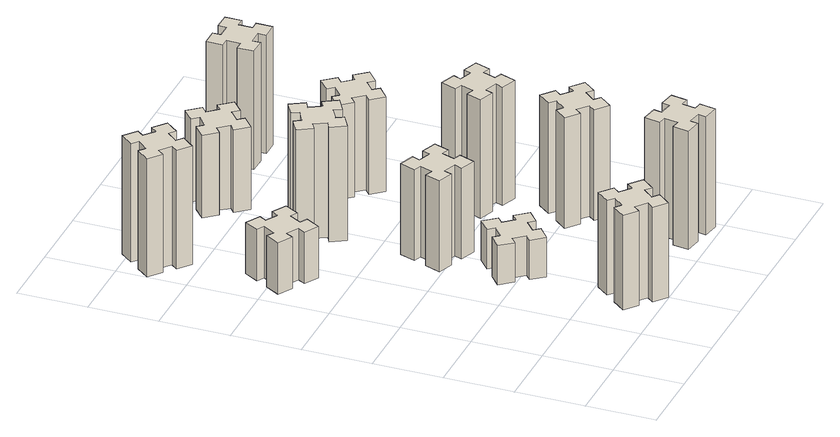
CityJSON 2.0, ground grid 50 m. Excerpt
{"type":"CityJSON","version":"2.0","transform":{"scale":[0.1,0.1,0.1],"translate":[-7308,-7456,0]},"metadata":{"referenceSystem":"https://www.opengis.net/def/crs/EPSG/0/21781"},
"CityObjects":{
"building1":{"type":"Building","attributes":{"class":"1000","function":"1000","usage":"1000","yearOfConstruction":2016,"roofType":"1000","measuredHeight":72,"storeysAboveGround":30,"storeysBelowGround":0},"geometry":[{"type":"Solid","lod":"1","boundaries":[[[[0,1,2,3,4,5,6,7,8,9,10,11,12,13,14,15,16,17,18,19]],[[17,16,20,21]],[[16,15,22,20]],[[15,14,23,22]],[[14,13,24,23]],[[13,12,25,24]],[[12,11,26,25]],[[11,10,27,26]],[[10,9,28,27]],[[9,8,29,28]],[[8,7,30,29]],[[7,6,31,30]],[[6,5,32,31]],[[5,4,33,32]],[[4,3,34,33]],[[3,2,35,34]],[[2,1,36,35]],[[1,0,37,36]],[[0,19,38,37]],[[19,18,39,38]],[[18,17,21,39]],[[24,25,26,27,28,29,30,31,32,33,34,35,36,37,38,39,21,20,22,23]]]]}]},
"building2":{"type":"Building","attributes":{"class":"1000","function":"1000","usage":"1000","yearOfConstruction":2016,"roofType":"1000","measuredHeight":39,"storeysAboveGround":30,"storeysBelowGround":0},"geometry":[{"type":"Solid","lod":"1","boundaries":[[[[40,41,42,43,44,45,46,47,48,49,50,51,52,53,54,55,56,57,58,59]],[[57,56,60,61]],[[56,55,62,60]],[[55,54,63,62]],[[54,53,64,63]],[[53,52,65,64]],[[52,51,66,65]],[[51,50,67,66]],[[50,49,68,67]],[[49,48,69,68]],[[48,47,70,69]],[[47,46,71,70]],[[46,45,72,71]],[[45,44,73,72]],[[44,43,74,73]],[[43,42,75,74]],[[42,41,76,75]],[[41,40,77,76]],[[40,59,78,77]],[[59,58,79,78]],[[58,57,61,79]],[[64,65,66,67,68,69,70,71,72,73,74,75,76,77,78,79,61,60,62,63]]]]}]},
"building3":{"type":"Building","attributes":{"class":"1000","function":"1000","usage":"1000","yearOfConstruction":2016,"roofType":"1000","measuredHeight":90,"storeysAboveGround":30,"storeysBelowGround":0},"geometry":[{"type":"Solid","lod":"1","boundaries":[[[[80,81,82,83,84,85,86,87,88,89,90,91,92,93,94,95,96,97,98,99]],[[97,96,100,101]],[[96,95,102,100]],[[95,94,103,102]],[[94,93,104,103]],[[93,92,105,104]],[[92,91,106,105]],[[91,90,107,106]],[[90,89,108,107]],[[89,88,109,108]],[[88,87,110,109]],[[87,86,111,110]],[[86,85,112,111]],[[85,84,113,112]],[[84,83,114,113]],[[83,82,115,114]],[[82,81,116,115]],[[81,80,117,116]],[[80,99,118,117]],[[99,98,119,118]],[[98,97,101,119]],[[104,105,106,107,108,109,110,111,112,113,114,115,116,117,118,119,101,100,102,103]]]]}]},
"building4":{"type":"Building","attributes":{"class":"1000","function":"1000","usage":"1000","yearOfConstruction":2016,"roofType":"1000","measuredHeight":30,"storeysAboveGround":30,"storeysBelowGround":0},"geometry":[{"type":"Solid","lod":"1","boundaries":[[[[120,121,122,123,124,125,126,127,128,129,130,131,132,133,134,135,136,137,138,139]],[[137,136,140,141]],[[136,135,142,140]],[[135,134,143,142]],[[134,133,144,143]],[[133,132,145,144]],[[132,131,146,145]],[[131,130,147,146]],[[130,129,148,147]],[[129,128,149,148]],[[128,127,150,149]],[[127,126,151,150]],[[126,125,152,151]],[[125,124,153,152]],[[124,123,154,153]],[[123,122,155,154]],[[122,121,156,155]],[[121,120,157,156]],[[120,139,158,157]],[[139,138,159,158]],[[138,137,141,159]],[[144,145,146,147,148,149,150,151,152,153,154,155,156,157,158,159,141,140,142,143]]]]}]},
"building5":{"type":"Building","attributes":{"class":"1000","function":"1000","usage":"1000","yearOfConstruction":2016,"roofType":"1000","measuredHeight":69,"storeysAboveGround":30,"storeysBelowGround":0},"geometry":[{"type":"Solid","lod":"1","boundaries":[[[[160,161,162,163,164,165,166,167,168,169,170,171,172,173,174,175,176,177,178,179]],[[177,176,180,181]],[[176,175,182,180]],[[175,174,183,182]],[[174,173,184,183]],[[173,172,185,184]],[[172,171,186,185]],[[171,170,187,186]],[[170,169,188,187]],[[169,168,189,188]],[[168,167,190,189]],[[167,166,191,190]],[[166,165,192,191]],[[165,164,193,192]],[[164,163,194,193]],[[163,162,195,194]],[[162,161,196,195]],[[161,160,197,196]],[[160,179,198,197]],[[179,178,199,198]],[[178,177,181,199]],[[184,185,186,187,188,189,190,191,192,193,194,195,196,197,198,199,181,180,182,183]]]]}]},
"building6":{"type":"Building","attributes":{"class":"1000","function":"1000","usage":"1000","yearOfConstruction":2016,"roofType":"1000","measuredHeight":87,"storeysAboveGround":30,"storeysBelowGround":0},"geometry":[{"type":"Solid","lod":"1","boundaries":[[[[200,201,202,203,204,205,206,207,208,209,210,211,212,213,214,215,216,217,218,219]],[[217,216,220,221]],[[216,215,222,220]],[[215,214,223,222]],[[214,213,224,223]],[[213,212,225,224]],[[212,211,226,225]],[[211,210,227,226]],[[210,209,228,227]],[[209,208,229,228]],[[208,207,230,229]],[[207,206,231,230]],[[206,205,232,231]],[[205,204,233,232]],[[204,203,234,233]],[[203,202,235,234]],[[202,201,236,235]],[[201,200,237,236]],[[200,219,238,237]],[[219,218,239,238]],[[218,217,221,239]],[[224,225,226,227,228,229,230,231,232,233,234,235,236,237,238,239,221,220,222,223]]]]}]},
"building7":{"type":"Building","attributes":{"class":"1000","function":"1000","usage":"1000","yearOfConstruction":2016,"roofType":"1000","measuredHeight":90,"storeysAboveGround":30,"storeysBelowGround":0},"geometry":[{"type":"Solid","lod":"1","boundaries":[[[[240,241,242,243,244,245,246,247,248,249,250,251,252,253,254,255,256,257,258,259]],[[257,256,260,261]],[[256,255,262,260]],[[255,254,263,262]],[[254,253,264,263]],[[253,252,265,264]],[[252,251,266,265]],[[251,250,267,266]],[[250,249,268,267]],[[249,248,269,268]],[[248,247,270,269]],[[247,246,271,270]],[[246,245,272,271]],[[245,244,273,272]],[[244,243,274,273]],[[243,242,275,274]],[[242,241,276,275]],[[241,240,277,276]],[[240,259,278,277]],[[259,258,279,278]],[[258,257,261,279]],[[264,265,266,267,268,269,270,271,272,273,274,275,276,277,278,279,261,260,262,263]]]]}]},
"building8":{"type":"Building","attributes":{"class":"1000","function":"1000","usage":"1000","yearOfConstruction":2016,"roofType":"1000","measuredHeight":63,"storeysAboveGround":30,"storeysBelowGround":0},"geometry":[{"type":"Solid","lod":"1","boundaries":[[[[280,281,282,283,284,285,286,287,288,289,290,291,292,293,294,295,296,297,298,299]],[[297,296,300,301]],[[296,295,302,300]],[[295,294,303,302]],[[294,293,304,303]],[[293,292,305,304]],[[292,291,306,305]],[[291,290,307,306]],[[290,289,308,307]],[[289,288,309,308]],[[288,287,310,309]],[[287,286,311,310]],[[286,285,312,311]],[[285,284,313,312]],[[284,283,314,313]],[[283,282,315,314]],[[282,281,316,315]],[[281,280,317,316]],[[280,299,318,317]],[[299,298,319,318]],[[298,297,301,319]],[[304,305,306,307,308,309,310,311,312,313,314,315,316,317,318,319,301,300,302,303]]]]}]},
"building9":{"type":"Building","attributes":{"class":"1000","function":"1000","usage":"1000","yearOfConstruction":2016,"roofType":"1000","measuredHeight":84,"storeysAboveGround":30,"storeysBelowGround":0},"geometry":[{"type":"Solid","lod":"1","boundaries":[[[[320,321,322,323,324,325,326,327,328,329,330,331,332,333,334,335,336,337,338,339]],[[337,336,340,341]],[[336,335,342,340]],[[335,334,343,342]],[[334,333,344,343]],[[333,332,345,344]],[[332,331,346,345]],[[331,330,347,346]],[[330,329,348,347]],[[329,328,349,348]],[[328,327,350,349]],[[327,326,351,350]],[[326,325,352,351]],[[325,324,353,352]],[[324,323,354,353]],[[323,322,355,354]],[[322,321,356,355]],[[321,320,357,356]],[[320,339,358,357]],[[339,338,359,358]],[[338,337,341,359]],[[344,345,346,347,348,349,350,351,352,353,354,355,356,357,358,359,341,340,342,343]]]]}]},
"building10":{"type":"Building","attributes":{"class":"1000","function":"1000","usage":"1000","yearOfConstruction":2016,"roofType":"1000","measuredHeight":90,"storeysAboveGround":30,"storeysBelowGround":0},"geometry":[{"type":"Solid","lod":"1","boundaries":[[[[360,361,362,363,364,365,366,367,368,369,370,371,372,373,374,375,376,377,378,379]],[[377,376,380,381]],[[376,375,382,380]],[[375,374,383,382]],[[374,373,384,383]],[[373,372,385,384]],[[372,371,386,385]],[[371,370,387,386]],[[370,369,388,387]],[[369,368,389,388]],[[368,367,390,389]],[[367,366,391,390]],[[366,365,392,391]],[[365,364,393,392]],[[364,363,394,393]],[[363,362,395,394]],[[362,361,396,395]],[[361,360,397,396]],[[360,379,398,397]],[[379,378,399,398]],[[378,377,381,399]],[[384,385,386,387,388,389,390,391,392,393,394,395,396,397,398,399,381,380,382,383]]]]}]},
"building11":{"type":"Building","attributes":{"class":"1000","function":"1000","usage":"1000","yearOfConstruction":2016,"roofType":"1000","measuredHeight":72,"storeysAboveGround":30,"storeysBelowGround":0},"geometry":[{"type":"Solid","lod":"1","boundaries":[[[[400,401,402,403,404,405,406,407,408,409,410,411,412,413,414,415,416,417,418,419]],[[417,416,420,421]],[[416,415,422,420]],[[415,414,423,422]],[[414,413,424,423]],[[413,412,425,424]],[[412,411,426,425]],[[411,410,427,426]],[[410,409,428,427]],[[409,408,429,428]],[[408,407,430,429]],[[407,406,431,430]],[[406,405,432,431]],[[405,404,433,432]],[[404,403,434,433]],[[403,402,435,434]],[[402,401,436,435]],[[401,400,437,436]],[[400,419,438,437]],[[419,418,439,438]],[[418,417,421,439]],[[424,425,426,427,428,429,430,431,432,433,434,435,436,437,438,439,421,420,422,423]]]]}]},
"building12":{"type":"Building","attributes":{"class":"1000","function":"1000","usage":"1000","yearOfConstruction":2016,"roofType":"1000","measuredHeight":90,"storeysAboveGround":30,"storeysBelowGround":0},"geometry":[{"type":"Solid","lod":"1","boundaries":[[[[440,441,442,443,444,445,446,447,448,449,450,451,452,453,454,455,456,457,458,459]],[[457,456,460,461]],[[456,455,462,460]],[[455,454,463,462]],[[454,453,464,463]],[[453,452,465,464]],[[452,451,466,465]],[[451,450,467,466]],[[450,449,468,467]],[[449,448,469,468]],[[448,447,470,469]],[[447,446,471,470]],[[446,445,472,471]],[[445,444,473,472]],[[444,443,474,473]],[[443,442,475,474]],[[442,441,476,475]],[[441,440,477,476]],[[440,459,478,477]],[[459,458,479,478]],[[458,457,461,479]],[[464,465,466,467,468,469,470,471,472,473,474,475,476,477,478,479,461,460,462,463]]]]}]}
},
"vertices":[
[876,193,0],[953,129,0],[914,83,0],[1006,6,0],[1083,98,0],[1037,136,0],[1102,213,0],[1148,174,0],[1225,266,0],[1133,343,0],[1094,297,0],[1018,362,0],[1056,408,0],[964,485,0],[887,393,0],[933,354,0],[869,278,0],[823,316,0],[746,224,0],[838,147,0],[869,278,720],[823,316,720],[933,354,720],[887,393,720],[964,485,720],[1056,408,720],[1018,362,720],[1094,297,720],[1133,343,720],[1225,266,720],[1148,174,720],[1102,213,720],[1037,136,720],[1083,98,720],[1006,6,720],[914,83,720],[953,129,720],[876,193,720],[838,147,720],[746,224,720],
[416,2367,0],[466,2454,0],[518,2424,0],[578,2528,0],[474,2588,0],[444,2536,0],[357,2586,0],[387,2638,0],[283,2698,0],[223,2594,0],[275,2564,0],[225,2477,0],[173,2507,0],[113,2403,0],[217,2343,0],[247,2395,0],[334,2345,0],[304,2293,0],[408,2233,0],[468,2337,0],[334,2345,390],[304,2293,390],[247,2395,390],[217,2343,390],[113,2403,390],[173,2507,390],[225,2477,390],[275,2564,390],[223,2594,390],[283,2698,390],[387,2638,390],[357,2586,390],[444,2536,390],[474,2588,390],[578,2528,390],[518,2424,390],[466,2454,390],[416,2367,390],[468,2337,390],[408,2233,390],
[136,3253,0],[213,3189,0],[174,3143,0],[266,3066,0],[343,3158,0],[297,3196,0],[362,3273,0],[408,3234,0],[485,3326,0],[393,3403,0],[354,3357,0],[278,3422,0],[316,3468,0],[224,3545,0],[147,3453,0],[193,3414,0],[129,3338,0],[83,3376,0],[6,3284,0],[98,3207,0],[129,3338,900],[83,3376,900],[193,3414,900],[147,3453,900],[224,3545,900],[316,3468,900],[278,3422,900],[354,3357,900],[393,3403,900],[485,3326,900],[408,3234,900],[362,3273,900],[297,3196,900],[343,3158,900],[266,3066,900],[174,3143,900],[213,3189,900],[136,3253,900],[98,3207,900],[6,3284,900],
[953,1202,0],[876,1137,0],[838,1183,0],[746,1106,0],[823,1014,0],[869,1053,0],[933,976,0],[887,938,0],[964,846,0],[1056,923,0],[1018,969,0],[1094,1033,0],[1133,987,0],[1225,1064,0],[1148,1156,0],[1102,1118,0],[1037,1194,0],[1083,1233,0],[1006,1325,0],[914,1248,0],[1037,1194,300],[1083,1233,300],[1102,1118,300],[1148,1156,300],[1225,1064,300],[1133,987,300],[1094,1033,300],[1018,969,300],[1056,923,300],[964,846,300],[887,938,300],[933,976,300],[869,1053,300],[823,1014,300],[746,1106,300],[838,1183,300],[876,1137,300],[953,1202,300],[914,1248,300],[1006,1325,300],
[1072,1541,0],[1106,1635,0],[1162,1614,0],[1203,1727,0],[1090,1768,0],[1070,1712,0],[976,1746,0],[997,1802,0],[884,1843,0],[843,1730,0],[899,1710,0],[865,1616,0],[809,1637,0],[767,1524,0],[880,1483,0],[901,1539,0],[995,1505,0],[974,1449,0],[1087,1407,0],[1128,1520,0],[995,1505,690],[974,1449,690],[901,1539,690],[880,1483,690],[767,1524,690],[809,1637,690],[865,1616,690],[899,1710,690],[843,1730,690],[884,1843,690],[997,1802,690],[976,1746,690],[1070,1712,690],[1090,1768,690],[1203,1727,690],[1162,1614,690],[1106,1635,690],[1072,1541,690],[1128,1520,690],[1087,1407,690],
[865,2454,0],[915,2367,0],[863,2337,0],[923,2233,0],[1027,2293,0],[997,2345,0],[1084,2395,0],[1114,2343,0],[1218,2403,0],[1158,2507,0],[1106,2477,0],[1056,2564,0],[1108,2594,0],[1048,2698,0],[944,2638,0],[974,2586,0],[887,2536,0],[857,2588,0],[753,2528,0],[813,2424,0],[887,2536,870],[857,2588,870],[974,2586,870],[944,2638,870],[1048,2698,870],[1108,2594,870],[1056,2564,870],[1106,2477,870],[1158,2507,870],[1218,2403,870],[1114,2343,870],[1084,2395,870],[997,2345,870],[1027,2293,870],[923,2233,870],[863,2337,870],[915,2367,870],[865,2454,870],[813,2424,870],[753,2528,870],
[1894,345,0],[1795,362,0],[1806,421,0],[1687,442,0],[1667,324,0],[1726,314,0],[1708,215,0],[1649,226,0],[1628,107,0],[1747,87,0],[1757,146,0],[1855,128,0],[1845,69,0],[1963,48,0],[1984,167,0],[1925,177,0],[1942,275,0],[2001,265,0],[2022,383,0],[1904,404,0],[1942,275,900],[2001,265,900],[1925,177,900],[1984,167,900],[1963,48,900],[1845,69,900],[1855,128,900],[1757,146,900],[1747,87,900],[1628,107,900],[1649,226,900],[1708,215,900],[1726,314,900],[1667,324,900],[1687,442,900],[1806,421,900],[1795,362,900],[1894,345,900],[1904,404,900],[2022,383,900],
[1202,3238,0],[1137,3314,0],[1183,3353,0],[1106,3445,0],[1014,3368,0],[1053,3322,0],[976,3257,0],[938,3303,0],[846,3226,0],[923,3134,0],[969,3173,0],[1033,3096,0],[987,3058,0],[1064,2966,0],[1156,3043,0],[1118,3089,0],[1194,3153,0],[1233,3107,0],[1325,3184,0],[1248,3276,0],[1194,3153,630],[1233,3107,630],[1118,3089,630],[1156,3043,630],[1064,2966,630],[987,3058,630],[1033,3096,630],[969,3173,630],[923,3134,630],[846,3226,630],[938,3303,630],[976,3257,630],[1053,3322,630],[1014,3368,630],[1106,3445,630],[1183,3353,630],[1137,3314,630],[1202,3238,630],[1248,3276,630],[1325,3184,630],
[1877,876,0],[1942,953,0],[1988,914,0],[2065,1006,0],[1973,1083,0],[1934,1037,0],[1858,1102,0],[1896,1148,0],[1804,1225,0],[1727,1133,0],[1773,1094,0],[1709,1018,0],[1663,1056,0],[1586,964,0],[1678,887,0],[1716,933,0],[1793,869,0],[1754,823,0],[1846,746,0],[1923,838,0],[1793,869,840],[1754,823,840],[1716,933,840],[1678,887,840],[1586,964,840],[1663,1056,840],[1709,1018,840],[1773,1094,840],[1727,1133,840],[1804,1225,840],[1896,1148,840],[1858,1102,840],[1934,1037,840],[1973,1083,840],[2065,1006,840],[1988,914,840],[1942,953,840],[1877,876,840],[1923,838,840],[1846,746,840],
[1810,1712,0],[1716,1746,0],[1737,1802,0],[1624,1843,0],[1583,1730,0],[1639,1710,0],[1605,1616,0],[1549,1637,0],[1507,1524,0],[1620,1483,0],[1641,1539,0],[1735,1505,0],[1714,1449,0],[1827,1407,0],[1868,1520,0],[1812,1541,0],[1846,1635,0],[1902,1614,0],[1943,1727,0],[1830,1768,0],[1846,1635,900],[1902,1614,900],[1812,1541,900],[1868,1520,900],[1827,1407,900],[1714,1449,900],[1735,1505,900],[1641,1539,900],[1620,1483,900],[1507,1524,900],[1549,1637,900],[1605,1616,900],[1639,1710,900],[1583,1730,900],[1624,1843,900],[1737,1802,900],[1716,1746,900],[1810,1712,900],[1830,1768,900],[1943,1727,900],
[1509,2433,0],[1573,2356,0],[1527,2318,0],[1604,2226,0],[1696,2303,0],[1658,2349,0],[1734,2413,0],[1773,2367,0],[1865,2444,0],[1788,2536,0],[1742,2498,0],[1677,2574,0],[1723,2613,0],[1646,2705,0],[1554,2628,0],[1593,2582,0],[1516,2517,0],[1478,2563,0],[1386,2486,0],[1463,2394,0],[1516,2517,720],[1478,2563,720],[1593,2582,720],[1554,2628,720],[1646,2705,720],[1723,2613,720],[1677,2574,720],[1742,2498,720],[1788,2536,720],[1865,2444,720],[1773,2367,720],[1734,2413,720],[1658,2349,720],[1696,2303,720],[1604,2226,720],[1527,2318,720],[1573,2356,720],[1509,2433,720],[1463,2394,720],[1386,2486,720],
[1675,3195,0],[1775,3195,0],[1775,3135,0],[1895,3135,0],[1895,3255,0],[1835,3255,0],[1835,3355,0],[1895,3355,0],[1895,3475,0],[1775,3475,0],[1775,3415,0],[1675,3415,0],[1675,3475,0],[1555,3475,0],[1555,3355,0],[1615,3355,0],[1615,3255,0],[1555,3255,0],[1555,3135,0],[1675,3135,0],[1615,3255,900],[1555,3255,900],[1615,3355,900],[1555,3355,900],[1555,3475,900],[1675,3475,900],[1675,3415,900],[1775,3415,900],[1775,3475,900],[1895,3475,900],[1895,3355,900],[1835,3355,900],[1835,3255,900],[1895,3255,900],[1895,3135,900],[1775,3135,900],[1775,3195,900],[1675,3195,900],[1675,3135,900],[1555,3135,900]
]}
